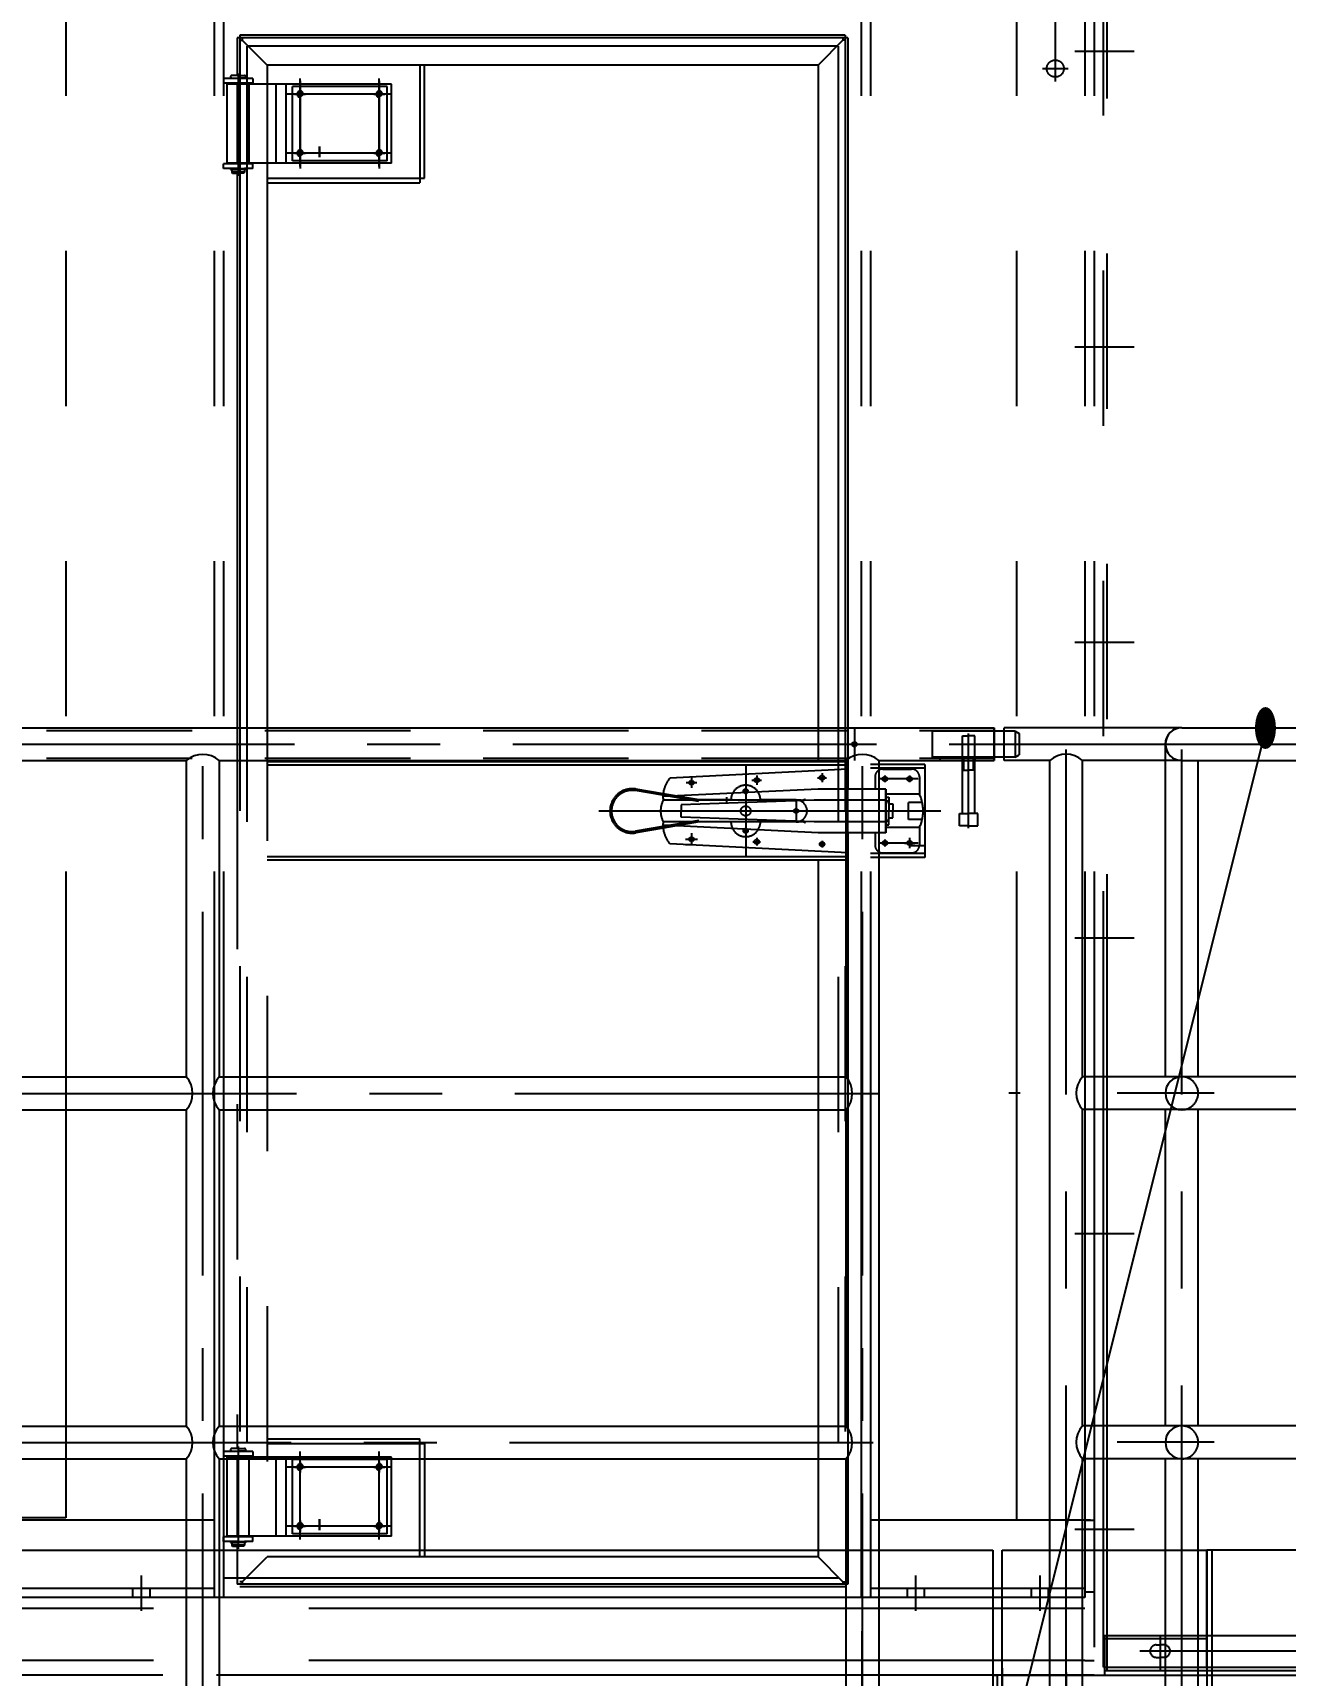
# Model space of a CAD drawing. Header units: millimetres. Extents: x 0 to 21000, y -574 to 14850.
# Drawn here: x 5539 to 7153, y 5323 to 7440 of the extents above; entities that cross this region are included whole.
import ezdxf
from ezdxf.enums import TextEntityAlignment as Align

# ---------------------------------------------------------------- set-up
doc = ezdxf.new("R2010")
doc.units = ezdxf.units.MM
doc.header["$LTSCALE"] = 500
for name, pattern in [('F', [0.75, 0.5, -0.25]), ('G', [2, 1.25, -0.25, 0.25, -0.25]), ('K', [2.5, 1.25, -0.25, 0.25, -0.25, 0.25, -0.25])]:
    doc.linetypes.add(name, pattern=pattern)
for name, color, linetype in [('01', 7, 'Continuous'), ('02', 1, 'Continuous'), ('04', 2, 'F'), ('05', 4, 'G'), ('07', 6, 'K')]:
    doc.layers.add(name, color=color, linetype=linetype)
doc.styles.get("Standard").update_dxf_attribs({"font": 'isocp', "width": 0.707, "bigfont": 'intecad.shx'})

# ---------------------------------------------------------------- blocks, each defined once
blk = doc.blocks.new('addfqerasdfda')
at = {"layer": '01', "color": 7, "linetype": 'Continuous'}
for p, q in [((5055.1, 2942.9), (7091.1, 2942.9)), ((7091.1, 2942.9), (7091.1, 2485.9)), ((7091.1, 2942.9), (7091.1, 2499.9)), ((7097.1, 2781.9), (7097.1, 2499.9))]:
    blk.add_line(p, q, dxfattribs=at)
at = {"layer": '01'}
blk.add_line((7091.1, 2781.9), (7097.1, 2781.9), dxfattribs=at)
at = {"layer": '04', "color": 2, "linetype": 'F'}
blk.add_line((7091.1, 2781.9), (5055.1, 2781.9), dxfattribs=at)
at = {"layer": '05', "color": 4, "linetype": 'G'}
for p, q in [((6073.1, 2515.5), (6073.1, 2838.6)), ((6923.1, 2515.5), (6923.1, 2838.6))]:
    blk.add_line(p, q, dxfattribs=at)
blk = doc.blocks.new('qr789a1dfqw851adfqeqr')
blk.add_line((8297.5, 2496.2), (8297.5, 2205.2))
at = {"layer": '01', "color": 7, "linetype": 'Continuous'}
for p, q in [((8297.5, 2191.2), (8297.5, 2648.2)), ((8297.5, 2648.2), (8561.5, 2648.2)), ((8561.5, 2648.2), (8561.5, 2191.2)), ((8561.5, 2495.8), (8561.5, 2648.2)), ((8567.8, 2648.2), (8561.5, 2648.2)), ((9520.3, 2648.2), (8567.8, 2648.2)), ((8567.8, 2648.2), (8567.8, 2191.2))]:
    blk.add_line(p, q, dxfattribs=at)
at = {"layer": '04'}
blk.add_line((8297.5, 2487.2), (11223.5, 2487.2), dxfattribs=at)
at = {"layer": '05', "color": 4, "linetype": 'G'}
blk.add_line((8380, 2490.7), (8380, 2284.5), dxfattribs=at)
blk = doc.blocks.new('qr7613afqwerq')
at = {"layer": '01'}
blk.add_blockref('qr789a1dfqw851adfqeqr', (-1509.7, 2835.8), dxfattribs=at)
blk = doc.blocks.new('H')
at = {"layer": '07', "color": 6, "linetype": 'K', "ltscale": 1.6}
for p, q in [((12370.2, 24021.5), (12370.2, 21188.5)), ((12561.2, 24021.5), (12561.2, 21085.5)), ((12573.2, 24021.5), (12573.2, 21085.5)), ((13395.2, 24021.5), (13395.2, 21085.5)), ((13407.2, 24021.5), (13407.2, 21085.5)), ((13595.2, 24021.5), (13595.2, 21185.5)), ((13683.2, 24021.5), (13683.2, 21185.5)), ((13695.2, 24021.5), (13695.2, 20985.5)), ((13707.2, 20996), (13707.2, 24018)), ((13711.7, 24018), (13711.7, 21036.5)), ((13645.2, 23885.1), (13645.2, 23073.1)), ((12594.5, 23099.5), (12594.5, 21099.5)), ((13374.5, 23099.5), (12594.5, 23099.5)), ((13374.5, 23099.5), (13374.5, 21099.5)), ((12591, 23096), (12591, 23047.5)), ((13378, 23096), (12591, 23096)), ((12594.5, 23093), (12597.5, 23093)), ((12597.5, 23096), (12597.5, 23093)), ((12629.5, 23061), (12597.5, 23093)), ((12603.2, 23085.5), (12603.2, 21085.5)), ((13365.2, 23085.5), (12603.2, 23085.5)), ((13371.5, 23093), (13339.5, 23061)), ((13365.2, 23085.5), (13365.2, 21085.5)), ((13371.5, 23096), (13371.5, 23093)), ((13374.5, 23093), (13371.5, 23093)), ((13378, 23096), (13378, 22127.7)), ((13747, 23078.5), (13670.2, 23078.5)), ((13339.7, 23061), (12629.3, 23061)), ((12629.5, 23061), (12629.5, 21138)), ((12826.5, 23061), (12826.5, 22909)), ((12832.5, 22915), (12832.5, 23061)), ((13339.5, 23061), (13339.5, 22163)), ((13628.6, 23056.5), (13661.8, 23056.5)), ((13645.2, 23073.1), (13645.2, 23039.9)), ((12611.2, 23043.5), (12573.2, 23043.5)), ((12573.2, 23043.5), (12573.2, 23037.5)), ((12611.2, 23037.5), (12573.2, 23037.5)), ((12790, 23036.5), (12578.2, 23036.5)), ((12578.2, 22934.5), (12578.2, 23036.5)), ((12592.2, 23047.5), (12583.9, 23047.5)), ((12584, 23044), (12592.2, 23044)), ((12584.2, 23036.5), (12584.2, 23037.5)), ((12591, 23036.5), (12591, 22934.5)), ((12592.2, 23050), (12592.2, 22918.3)), ((12592.2, 23047.5), (12600.4, 23047.5)), ((12600.4, 23044), (12592.2, 23044)), ((12600.2, 23036.5), (12600.2, 23037.5)), ((12606.2, 22934.5), (12606.2, 23036.5)), ((12607.2, 23037.5), (12607.2, 23036.5)), ((12611.2, 23043.5), (12611.2, 23037.5)), ((12641.3, 22934.5), (12641.3, 23036.5)), ((12653.9, 22934.5), (12653.9, 23036.5)), ((12662, 22937.5), (12662, 23033.5)), ((12784, 23033.5), (12662, 23033.5)), ((12662, 22937.5), (12662, 23033.5)), ((12784, 23033.5), (12662, 23033.5)), ((12672, 22930.3), (12672, 23043.5)), ((12672, 23040.8), (12672, 22927.5)), ((12774, 22930.3), (12774, 23043.5)), ((12774, 23040.8), (12774, 22927.5)), ((12784, 22937.5), (12784, 23033.5)), ((12784, 22937.5), (12784, 23033.5)), ((12790, 22934.5), (12790, 23036.5)), ((12789.3, 23023.5), (12654.9, 23023.5)), ((12789.3, 23023.5), (12654.9, 23023.5)), ((12665, 23023.5), (12679, 23023.5)), ((12665, 23023.5), (12679, 23023.5)), ((12672, 23030.5), (12672, 23016.5)), ((12672, 23030.5), (12672, 23016.5)), ((12767, 23023.5), (12781, 23023.5)), ((12767, 23023.5), (12781, 23023.5)), ((12774, 23030.5), (12774, 23016.5)), ((12774, 23030.5), (12774, 23016.5)), ((12672, 22954.5), (12672, 22940.5)), ((12672, 22940.5), (12672, 22954.5)), ((12696.9, 22942.2), (12696.9, 22956.2)), ((12696.9, 22956.2), (12696.9, 22942.2)), ((12774, 22940.5), (12774, 22954.5)), ((12774, 22954.5), (12774, 22940.5)), ((12774, 22940.5), (12774, 22954.5)), ((12774, 22954.5), (12774, 22940.5)), ((12611.2, 22933.5), (12573.2, 22933.5)), ((12573.2, 22927.5), (12573.2, 22933.5)), ((12584.2, 22927.5), (12573.2, 22927.5)), ((12790, 22934.5), (12578.2, 22934.5)), ((12582.5, 22927.5), (12582.5, 22926.5)), ((12592.2, 22927.5), (12582.5, 22927.5)), ((12584.8, 22927.5), (12584.8, 22926.5)), ((12592.2, 22927.5), (12601.9, 22927.5)), ((12599.5, 22927.5), (12599.5, 22926.5)), ((12611.2, 22927.5), (12600.2, 22927.5)), ((12601.9, 22927.5), (12601.9, 22926.5)), ((12607.2, 22934.5), (12607.2, 22933.5)), ((12611.2, 22927.5), (12611.2, 22933.5)), ((12789.3, 22947.5), (12654.9, 22947.5)), ((12789.3, 22947.5), (12654.9, 22947.5)), ((12784, 22937.5), (12662, 22937.5)), ((12784, 22937.5), (12662, 22937.5)), ((12665, 22947.5), (12679, 22947.5)), ((12665, 22947.5), (12679, 22947.5)), ((12767, 22947.5), (12781, 22947.5)), ((12767, 22947.5), (12781, 22947.5)), ((12767, 22947.5), (12781, 22947.5)), ((12582.5, 22926.5), (12592.2, 22926.5)), ((12584.2, 22926.5), (12584.2, 22923)), ((12584.2, 22923), (12585.1, 22921.5)), ((12600.2, 22923), (12584.2, 22923)), ((12585.1, 22921.5), (12592.2, 22921.5)), ((12591, 22921.5), (12591, 21277.7)), ((12601.9, 22926.5), (12592.2, 22926.5)), ((12599.3, 22921.5), (12592.2, 22921.5)), ((12600.2, 22923), (12599.3, 22921.5)), ((12600.2, 22926.5), (12600.2, 22923)), ((12629.5, 22915), (12832.5, 22915)), ((12629.5, 22909), (12826.5, 22909)), ((13747, 22697.5), (13670.2, 22697.5)), ((13747, 22316.5), (13670.2, 22316.5)), ((13374.5, 22163), (12629.5, 22163)), ((13374.5, 22158.5), (12629.5, 22158.5)), ((13378, 22153.5), (13148.5, 22141.9)), ((13246.2, 22158.5), (13246.2, 22040.5)), ((13260.5, 22145.4), (13260.5, 22133.1)), ((13344.6, 22148.2), (13344.6, 22136.6)), ((13378, 22153.5), (13378, 22127.7)), ((13378, 22127.7), (13378, 22153.5)), ((13477.2, 22159.5), (13407.2, 22159.5)), ((13477.2, 22154.5), (13407.2, 22154.5)), ((13422.9, 22153.5), (13460.1, 22153.5)), ((13425.6, 22145.2), (13425.6, 22136.5)), ((13457.4, 22145.2), (13457.4, 22136.5)), ((13477.2, 22159.5), (13477.2, 22039.5)), ((13139.5, 22119.7), (13104.4, 22125.7)), ((13139.9, 22121.6), (13104.7, 22127.7)), ((13339.7, 22127.7), (13140.5, 22118.1)), ((13169.7, 22136), (13183.1, 22136)), ((13170.4, 22136), (13182.4, 22136)), ((13176.4, 22142.8), (13176.4, 22129.3)), ((13176.4, 22142), (13176.4, 22130)), ((13242.8, 22125), (13249.6, 22125)), ((13246.2, 22128.5), (13246.2, 22121.6)), ((13254.3, 22139.2), (13266.6, 22139.2)), ((13338.8, 22142.4), (13350.4, 22142.4)), ((13426.7, 22127.7), (13339.7, 22127.7)), ((13378, 22071.4), (13378, 22127.7)), ((13412.9, 22143.5), (13412.9, 22127.7)), ((13468.3, 22140.8), (13419.4, 22140.8)), ((13421.2, 22140.8), (13429.9, 22140.8)), ((13426.7, 22127.7), (13426.7, 22071.4)), ((13426.7, 22071.4), (13426.7, 22127.7)), ((13453, 22140.8), (13461.7, 22140.8)), ((13470.1, 22143.5), (13470.1, 22121)), ((13185.7, 22111.7), (13139.5, 22119.7)), ((13186.1, 22113.7), (13139.9, 22121.6)), ((13317.5, 22113.4), (13139.9, 22113.4)), ((13334.6, 22113.5), (13163, 22107.4)), ((13163, 22107.4), (13163, 22099.5)), ((13227.2, 22113.7), (13186.1, 22113.7)), ((13221.5, 22117.4), (13221.5, 22110.8)), ((13246.2, 22112.8), (13246.2, 22045.5)), ((13311.2, 22113.7), (13265.1, 22113.7)), ((13311.2, 22112.8), (13311.2, 22086.3)), ((13426.7, 22113.5), (13334.6, 22113.5)), ((13470.1, 22121), (13426.7, 22121)), ((13426.7, 22117.5), (13430.7, 22117.5)), ((13430.7, 22117.5), (13430.7, 22099.5)), ((13430.7, 22108.5), (13435.7, 22108.5)), ((13435.7, 22108.5), (13435.7, 22099.5)), ((13473.7, 22110.6), (13456.2, 22110.6)), ((13456.2, 22088.5), (13456.2, 22110.6)), ((13057.1, 22099.5), (13497.8, 22099.5)), ((13185.7, 22087.4), (13139.5, 22079.4)), ((13317.5, 22085.7), (13139.9, 22085.7)), ((13186.1, 22085.4), (13139.9, 22077.4)), ((13339.7, 22071.4), (13140.5, 22081)), ((13163, 22091.7), (13163, 22099.5)), ((13334.6, 22085.5), (13163, 22091.7)), ((13227.2, 22085.4), (13186.1, 22085.4)), ((13233, 22099.5), (13259.4, 22099.5)), ((13311.2, 22085.4), (13265.1, 22085.4)), ((13426.7, 22085.5), (13334.6, 22085.5)), ((13426.7, 22081.6), (13430.7, 22081.6)), ((13430.7, 22081.6), (13430.7, 22099.5)), ((13430.7, 22090.6), (13435.7, 22090.6)), ((13435.7, 22090.6), (13435.7, 22099.5)), ((13473.7, 22088.5), (13456.2, 22088.5)), ((13139.5, 22079.4), (13104.4, 22073.4)), ((13139.9, 22077.4), (13104.7, 22071.4)), ((13168.7, 22063), (13184.1, 22063)), ((13176.4, 22070.8), (13176.4, 22055.3)), ((13242.8, 22074), (13249.6, 22074)), ((13246.2, 22070.6), (13246.2, 22077.5)), ((13255.5, 22059.8), (13265.5, 22059.8)), ((13260.5, 22064.8), (13260.5, 22054.9)), ((13426.7, 22071.4), (13339.7, 22071.4)), ((13344.6, 22060.9), (13344.6, 22052.5)), ((13378, 22071.4), (13378, 22045.5)), ((13378, 22045.5), (13378, 22071.4)), ((13378, 22071.4), (13378, 21103)), ((13412.9, 22071.4), (13412.9, 22055.5)), ((13425.6, 22062.6), (13425.6, 22053.9)), ((13470.1, 22078.1), (13426.7, 22078.1)), ((13457.4, 22064.9), (13457.4, 22051.6)), ((13470.1, 22078.1), (13470.1, 22055.5)), ((13374.5, 22040.5), (12629.5, 22040.5)), ((13378, 22045.5), (13148.5, 22057.2)), ((13176.4, 22055.8), (13168.7, 22055.8)), ((13340.4, 22056.7), (13348.8, 22056.7)), ((13477.2, 22044.5), (13407.2, 22044.5)), ((13477.2, 22039.5), (13407.2, 22039.5)), ((13468.3, 22058.2), (13419.4, 22058.2)), ((13421.2, 22058.2), (13429.9, 22058.2)), ((13422.9, 22045.5), (13460.1, 22045.5)), ((13450.7, 22058.2), (13464.1, 22058.2)), ((13457.4, 22055.2), (13477.2, 22055.2)), ((13374.5, 22036), (12629.5, 22036)), ((13339.5, 22036), (13339.5, 21138)), ((13747, 21935.5), (13670.2, 21935.5)), ((13747, 21554.5), (13670.2, 21554.5)), ((12592.2, 21277.7), (12583.9, 21277.7)), ((12592.2, 21280.1), (12592.2, 21148.5)), ((12592.2, 21277.7), (12600.4, 21277.7)), ((12629.5, 21290), (12826.5, 21290)), ((12629.5, 21284), (12832.5, 21284)), ((12826.5, 21138), (12826.5, 21290)), ((12832.5, 21284), (12832.5, 21138)), ((12611.2, 21273.7), (12573.2, 21273.7)), ((12573.2, 21273.7), (12573.2, 21267.7)), ((12611.2, 21267.7), (12573.2, 21267.7)), ((12790, 21266.7), (12578.2, 21266.7)), ((12578.2, 21164.7), (12578.2, 21266.7)), ((12584, 21274.2), (12592.2, 21274.2)), ((12584.2, 21266.7), (12584.2, 21267.7)), ((12591, 21266.7), (12591, 21164.7)), ((12600.4, 21274.2), (12592.2, 21274.2)), ((12600.2, 21266.7), (12600.2, 21267.7)), ((12606.2, 21164.7), (12606.2, 21266.7)), ((12607.2, 21267.7), (12607.2, 21266.7)), ((12611.2, 21273.7), (12611.2, 21267.7)), ((12641.3, 21164.7), (12641.3, 21266.7)), ((12653.9, 21164.7), (12653.9, 21266.7)), ((12662, 21167.7), (12662, 21263.7)), ((12784, 21263.7), (12662, 21263.7)), ((12662.1, 21167.7), (12662.1, 21263.7)), ((12784.1, 21263.7), (12662.1, 21263.7)), ((12672, 21160.4), (12672, 21273.7)), ((12672, 21260.7), (12672, 21246.7)), ((12672.1, 21160.4), (12672.1, 21273.7)), ((12672.1, 21260.7), (12672.1, 21246.7)), ((12774, 21160.4), (12774, 21273.7)), ((12774, 21260.7), (12774, 21246.7)), ((12774.1, 21160.4), (12774.1, 21273.7)), ((12774.1, 21260.7), (12774.1, 21246.7)), ((12784, 21167.7), (12784, 21263.7)), ((12784.1, 21167.7), (12784.1, 21263.7)), ((12790, 21164.7), (12790, 21266.7)), ((12789.3, 21253.7), (12654.9, 21253.7)), ((12789.4, 21253.7), (12655, 21253.7)), ((12665, 21253.7), (12679, 21253.7)), ((12665.1, 21253.7), (12679.1, 21253.7)), ((12767, 21253.7), (12781, 21253.7)), ((12767.1, 21253.7), (12781.1, 21253.7)), ((12561.2, 21185.5), (10910.5, 21185.5)), ((12370.2, 21188.5), (12270.2, 21188.5)), ((12789.3, 21177.7), (12654.9, 21177.7)), ((12789.4, 21177.7), (12655, 21177.7)), ((12665, 21177.7), (12679, 21177.7)), ((12665.1, 21177.7), (12679.1, 21177.7)), ((12672.1, 21184.7), (12672.1, 21170.7)), ((12672.1, 21170.7), (12672.1, 21184.7)), ((12696.9, 21172.4), (12696.9, 21186.4)), ((12696.9, 21186.4), (12696.9, 21172.4)), ((12767, 21177.7), (12781, 21177.7)), ((12767, 21177.7), (12781, 21177.7)), ((12767.1, 21177.7), (12781.1, 21177.7)), ((12767.1, 21177.7), (12781.1, 21177.7)), ((12774, 21170.7), (12774, 21184.7)), ((12774, 21184.7), (12774, 21170.7)), ((12774.1, 21184.7), (12774.1, 21170.7)), ((12774.1, 21170.7), (12774.1, 21184.7)), ((13690.7, 21185.5), (13407.2, 21185.5)), ((13747, 21173.5), (13670.2, 21173.5)), ((13683.2, 21185.5), (13683.2, 21085.5)), ((13683.2, 21185.5), (13695.2, 21185.5)), ((12611.2, 21163.7), (12573.2, 21163.7)), ((12573.2, 21157.7), (12573.2, 21163.7)), ((12584.2, 21157.7), (12573.2, 21157.7)), ((12790, 21164.7), (12578.2, 21164.7)), ((12582.5, 21157.7), (12582.5, 21156.7)), ((12592.2, 21157.7), (12582.5, 21157.7)), ((12582.5, 21156.7), (12592.2, 21156.7)), ((12584.2, 21156.7), (12584.2, 21153.2)), ((12584.2, 21153.2), (12585.1, 21151.7)), ((12600.2, 21153.2), (12584.2, 21153.2)), ((12584.8, 21157.7), (12584.8, 21156.7)), ((12585.1, 21151.7), (12592.2, 21151.7)), ((12591, 21151.7), (12591, 21103)), ((12592.2, 21157.7), (12601.9, 21157.7)), ((12601.9, 21156.7), (12592.2, 21156.7)), ((12599.3, 21151.7), (12592.2, 21151.7)), ((12600.2, 21153.2), (12599.3, 21151.7)), ((12599.5, 21157.7), (12599.5, 21156.7)), ((12611.2, 21157.7), (12600.2, 21157.7)), ((12600.2, 21156.7), (12600.2, 21153.2)), ((12601.9, 21157.7), (12601.9, 21156.7)), ((12607.2, 21164.7), (12607.2, 21163.7)), ((12611.2, 21157.7), (12611.2, 21163.7)), ((12784, 21167.7), (12662, 21167.7)), ((12784.1, 21167.7), (12662.1, 21167.7)), ((12597.5, 21106), (12629.5, 21138)), ((13339.5, 21138), (12629.5, 21138)), ((13371.5, 21106), (13339.5, 21138)), ((12467.2, 21114.1), (12467.2, 21068.4)), ((13365.2, 21110.5), (12573.2, 21110.5)), ((13465.2, 21114.1), (13465.2, 21068.4)), ((13625.2, 21114.1), (13625.2, 21068.4)), ((9955.5, 21097.5), (12561.2, 21097.5)), ((12603.2, 21085.5), (9955.5, 21085.5)), ((12456.2, 21097.5), (12456.2, 21085.5)), ((12478.2, 21097.5), (12478.2, 21085.5)), ((13378, 21103), (12591, 21103)), ((12597.5, 21106), (12594.5, 21106)), ((13374.5, 21099.5), (12594.5, 21099.5)), ((12597.5, 21106), (12597.5, 21103)), ((13365.2, 21085.5), (12603.2, 21085.5)), ((13683.2, 21085.5), (13365.2, 21085.5)), ((13371.5, 21106), (13374.5, 21106)), ((13371.5, 21106), (13371.5, 21103)), ((13407.2, 21097.5), (13683.2, 21097.5)), ((13454.2, 21097.5), (13454.2, 21085.5)), ((13476.2, 21097.5), (13476.2, 21085.5)), ((13614.2, 21097.5), (13614.2, 21085.5)), ((13636.2, 21097.5), (13636.2, 21085.5)), ((13695.2, 21092.5), (13683.2, 21092.5)), ((13683.2, 21071.5), (9955.5, 21071.5)), ((13708.7, 21036.5), (16210.7, 21036.5)), ((13708.7, 21036.5), (13708.7, 20996)), ((19439.7, 21032.5), (13708.7, 21032.5)), ((13711.7, 21036.5), (13711.7, 20991.5)), ((13775.2, 21024.5), (13780.2, 21024.5)), ((13780.2, 21036.4), (13780.2, 20990.8)), ((13785.2, 21024.5), (13780.2, 21024.5)), ((13683.2, 21004.5), (9960.5, 21004.5)), ((13683.2, 21004.5), (13695.2, 21004.5)), ((14494.1, 21016.5), (13754.3, 21016.5)), ((13775.2, 21008.5), (13780.2, 21008.5)), ((13785.2, 21008.5), (13780.2, 21008.5)), ((13695.2, 20985.5), (9955.5, 20985.5)), ((13707.2, 20996), (13711.7, 20996)), ((13708.7, 20996), (13708.7, 20985.5)), ((13708.7, 20991.5), (14535.7, 20991.5)), ((13708.7, 20985.5), (14535.7, 20985.5)), ((13711.7, 20996), (14532.7, 20996)), ((13711.7, 20996), (13711.7, 20991.5))]:
    blk.add_line(p, q, dxfattribs=at)
for centre, radius in [((13645.2, 23056.5), 11), ((12672, 23023.5), 3), ((12672, 23023.5), 3), ((12774, 23023.5), 3), ((12774, 23023.5), 3), ((12672, 22947.5), 3), ((12672, 22947.5), 3), ((12774, 22947.5), 3), ((12774, 22947.5), 3), ((13344.6, 22142.4), 3), ((13425.6, 22140.8), 3), ((13457.4, 22140.8), 3), ((13176.4, 22136), 3), ((13246.2, 22125), 3), ((13260.5, 22139.2), 3), ((13246.2, 22099.5), 6.35), ((13311.2, 22099.5), 2.8), ((13176.4, 22063), 3), ((13246.2, 22074), 3), ((13260.5, 22059.8), 3), ((13344.6, 22056.7), 3), ((13425.6, 22058.2), 3), ((13457.4, 22058.2), 3), ((12672, 21253.7), 3), ((12672.1, 21253.7), 3), ((12774, 21253.7), 3), ((12774.1, 21253.7), 3), ((12672, 21177.7), 3), ((12672.1, 21177.7), 3), ((12774, 21177.7), 3), ((12774.1, 21177.7), 3)]:
    blk.add_circle(centre, radius, dxfattribs=at)
for centre, radius, start, end in [((12583.9, 23045.8), 1.75, 90, 271.2224), ((12583.7, 23043.5), 0.5, 0, 90), ((12600.7, 23043.5), 0.5, 90, 180), ((12600.4, 23045.8), 1.75, 270, 88.7777), ((12672, 23023.5), 4, 10, 280), ((12672, 23023.5), 4, 10, 280), ((12774, 23023.5), 4, 10, 280), ((12774, 23023.5), 4, 10, 280), ((12672, 22947.5), 4, 10, 280), ((12672, 22947.5), 4, 10, 280), ((12774, 22947.5), 4, 10, 280), ((12774, 22947.5), 4, 10, 280), ((13422.9, 22143.5), 10, 90, 180), ((13460.1, 22143.5), 10, 0, 90), ((13099.9, 22099.5), 28.6, 80.2166, 279.7834), ((13099.9, 22099.5), 26.6, 80.2166, 279.7834), ((13177.3, 22117.6), 37.7, 139.8995, 186.4582), ((13246.2, 22113.7), 19, 0, 180), ((13168.1, 22099.5), 31.5, 153.8738, 206.1262), ((13311.2, 22099.5), 14.1, 270, 90), ((13317.5, 22123.4), 10, 270, 306.5182), ((13424.9, 22108), 5.86, 5.5664, 72.0026), ((13424.4, 22099.5), 50.5, 334.8152, 25.1848), ((13177.3, 22081.4), 37.7, 173.5418, 220.1005), ((13246.2, 22085.4), 19, 180, 0), ((13317.5, 22075.7), 10, 53.4818, 90), ((13424.9, 22091.1), 5.86, 287.9974, 354.4336), ((13422.9, 22055.5), 10, 180, 270), ((13460.1, 22055.5), 10, 270, 0), ((12583.9, 21275.9), 1.75, 90, 271.2224), ((12600.4, 21275.9), 1.75, 270, 88.7777), ((12583.7, 21273.7), 0.5, 0, 90), ((12600.7, 21273.7), 0.5, 90, 180), ((12672, 21253.7), 4, 10, 280), ((12672.1, 21253.7), 4, 10, 280), ((12774, 21253.7), 4, 10, 280), ((12774.1, 21253.7), 4, 10, 280), ((12672, 21177.7), 4, 10, 280), ((12672.1, 21177.7), 4, 10, 280), ((12774, 21177.7), 4, 10, 280), ((12774.1, 21177.7), 4, 10, 280), ((13775.2, 21016.5), 8, 90, 270), ((13785.2, 21016.5), 8, 270, 90)]:
    blk.add_arc(centre, radius, start, end, dxfattribs=at)
blk = doc.blocks.new('adf1324q56qer798')
at = {"ltscale": 0.75}
for p, q in [((-1748, 6610.9), (-1748, 6653.2)), ((-1721, 6648.8), (-1748, 6648.8)), ((-1721, 6648.8), (-1716, 6645.9)), ((-3596.9, 6610.9), (-2789.2, 6610.9)), ((-2746.9, 6610.9), (-1939.2, 6610.9)), ((-1896.9, 6610.9), (-1748, 6610.9)), ((-1721, 6615.3), (-1748, 6615.3)), ((-1721, 6615.3), (-1716, 6618.2))]:
    blk.add_line(p, q, dxfattribs=at)
blk.add_circle((-1928, 6632), 3, dxfattribs=at)
at = {"layer": '01', "color": 7, "linetype": 'Continuous', "ltscale": 0.75}
for p, q in [((-3824.2, 6653.2), (-1748, 6653.2)), ((-1928, 6653.2), (-1928, 6610.9)), ((-1928, 6653.2), (-1928, 6610.9)), ((-1748, 6653.2), (-1748, 6610.9)), ((-1721, 6648.8), (-1721, 6615.3)), ((-1716, 6645.9), (-1716, 6618.2)), ((-2789.2, 6610.9), (-2789.2, 6203.2)), ((-2746.9, 6610.9), (-2746.9, 6203.2)), ((-1939.2, 6610.9), (-1939.2, 6203.2)), ((-1896.9, 6610.9), (-1896.9, 6203.2)), ((-1818, 6614.1), (-1818, 6610.9)), ((-1773, 6614.1), (-1773, 6610.9)), ((-3596.9, 6203.2), (-2789.2, 6203.2)), ((-2746.9, 6203.2), (-1939.2, 6203.2)), ((-1896.9, 6203.2), (-1896.9, 5753.2)), ((-3596.9, 6160.9), (-2789.2, 6160.9)), ((-2789.2, 6160.9), (-2789.2, 5753.2)), ((-2746.9, 6160.9), (-2746.9, 5753.2)), ((-2746.9, 6160.9), (-1939.2, 6160.9)), ((-1939.2, 6160.9), (-1939.2, 5753.2)), ((-3596.9, 5753.2), (-2789.2, 5753.2)), ((-2746.9, 5753.2), (-1939.2, 5753.2)), ((-1896.9, 5753.2), (-1896.9, 5215.2)), ((-3596.9, 5710.9), (-2789.2, 5710.9)), ((-2789.2, 5710.9), (-2789.2, 5215.2)), ((-2746.9, 5710.9), (-2746.9, 5215.2)), ((-2746.9, 5710.9), (-1939.2, 5710.9)), ((-1939.2, 5710.9), (-1939.2, 5215.2))]:
    blk.add_line(p, q, dxfattribs=at)
at = {"layer": '01', "ltscale": 0.75}
for p, q in [((-1789, 6542.8), (-1789, 6615.3)), ((-1773, 6542.8), (-1773, 6615.3)), ((-1789, 6598.8), (-1781, 6598.8)), ((-1773, 6598.8), (-1781, 6598.8)), ((-1793, 6526.8), (-1793, 6542.8)), ((-1793, 6542.8), (-1781, 6542.8)), ((-1769, 6542.8), (-1781, 6542.8)), ((-1769, 6526.8), (-1769, 6542.8)), ((-1781, 6526.8), (-1793, 6526.8)), ((-1781, 6526.8), (-1769, 6526.8))]:
    blk.add_line(p, q, dxfattribs=at)
at = {"layer": '01', "color": 7, "linetype": 'Continuous', "ltscale": 0.75}
for centre, start, end in [((-2768, 6587.5), 47.8524, 132.1476), ((-1918, 6587.5), 47.8524, 132.1476), ((-2812.5, 6182), 317.8524, 42.1476), ((-2723.5, 6182), 137.8524, 222.1476), ((-1962.5, 6182), 317.8524, 42.1476), ((-2812.5, 5732), 317.8524, 42.1476), ((-2723.5, 5732), 137.8524, 222.1476), ((-1962.5, 5732), 317.8524, 42.1476)]:
    blk.add_arc(centre, 31.5, start, end, dxfattribs=at)
at = {"layer": '02', "ltscale": 0.75}
for p, q in [((-1787.4, 6598.8), (-1787.4, 6615.3)), ((-1774.6, 6598.8), (-1774.6, 6615.3))]:
    blk.add_line(p, q, dxfattribs=at)
at = {"layer": '04', "color": 2, "linetype": 'F', "ltscale": 0.75}
for p, q in [((-3812.9, 6649.9), (-1748, 6649.9)), ((-1748, 6648.8), (-1828, 6648.8)), ((-1828, 6648.8), (-1828, 6615.3)), ((-1789, 6615.3), (-1789, 6642.8)), ((-1789, 6642.8), (-1781, 6642.8)), ((-1773, 6642.8), (-1781, 6642.8)), ((-1773, 6615.3), (-1773, 6642.8)), ((-3812.9, 6614.1), (-1748, 6614.1)), ((-1748, 6615.3), (-1828, 6615.3))]:
    blk.add_line(p, q, dxfattribs=at)
at = {"layer": '05', "color": 4, "linetype": 'G', "ltscale": 0.75}
for p, q in [((-2768, 5197.3), (-2768, 6692.8)), ((-1918, 5197.3), (-1918, 6692.8)), ((-1748, 6653.2), (-1748, 6610.9)), ((-3868.4, 6632), (-1687, 6632)), ((-3865.8, 6182), (-1878.9, 6182)), ((-3872.7, 5732), (-1878.9, 5732))]:
    blk.add_line(p, q, dxfattribs=at)
at = {"layer": '05', "ltscale": 0.75}
blk.add_line((-1781, 6523.7), (-1781, 6645.8), dxfattribs=at)
blk = doc.blocks.new('3821-9')
for p, q in [((3405.2, 1123.6), (3405.2, 974.6)), ((3405.2, 1123.6), (3447.5, 1123.6)), ((3427.2, 1118.6), (3427.2, 1123.6)), ((3446.7, 1123.6), (3446.7, 1118.6)), ((3489.8, 1123.6), (3532.2, 1123.6)), ((3490.7, 1123.6), (3490.7, 1118.6)), ((3510.2, 1118.6), (3510.2, 1123.6)), ((3532.2, 1123.6), (3532.2, 974.6)), ((3405.2, 1118.6), (3447.5, 1118.6)), ((3489.8, 1118.6), (3532.2, 1118.6)), ((3405.2, 979.6), (3447.5, 979.6)), ((3405.2, 974.6), (3447.5, 974.6)), ((3427.2, 974.6), (3427.2, 979.6)), ((3446.7, 979.6), (3446.7, 974.6)), ((3489.8, 979.6), (3532.2, 979.6)), ((3489.8, 974.6), (3532.2, 974.6)), ((3490.7, 979.6), (3490.7, 974.6)), ((3510.2, 974.6), (3510.2, 979.6))]:
    blk.add_line(p, q)
for centre in [(3424.2, 1093.6), (3513.2, 1093.6), (3424.2, 1004.6), (3513.2, 1004.6)]:
    blk.add_circle(centre, 8)
at = {"layer": '05', "color": 4, "linetype": 'G'}
for p, q in [((3468.7, 1148.1), (3468.7, 960.7)), ((3424.2, 1112.4), (3424.2, 986.8)), ((3513.2, 1113.1), (3513.2, 985.5)), ((3408.3, 1093.6), (3526, 1093.6)), ((3408.6, 1004.6), (3524.6, 1004.6))]:
    blk.add_line(p, q, dxfattribs=at)
blk = doc.blocks.new('A$C0BAB5668')
for p, q in [((22, 149), (0, 149)), ((0, 149), (0, 144)), ((22, 144), (0, 144)), ((28, 11), (28, 138)), ((33, 11), (33, 138)), ((0, 5), (22, 5)), ((0, 5), (0, 0)), ((0, 0), (22, 0))]:
    blk.add_line(p, q)
for centre, radius, start, end in [((22, 138), 11, 0, 90), ((22, 138), 6, 0, 90), ((22, 11), 11, 270, 0), ((22, 11), 6, 270, 0)]:
    blk.add_arc(centre, radius, start, end)
at = {"layer": '05', "color": 4, "linetype": 'G'}
for p, q in [((39.6, 119), (17.7, 119)), ((40.1, 30), (17.7, 30))]:
    blk.add_line(p, q, dxfattribs=at)
blk = doc.blocks.new('asdf123456q78r9qer')
for p, q in [((-3185.2, 5734.7), (-3414.2, 5734.7)), ((-3206.3, 5284.7), (-3206.3, 5713.5)), ((-2366.1, 5692.4), (-2366.1, 5707)), ((-3355.3, 5692.4), (-3414.2, 5692.4)), ((-3355.3, 4296.7), (-3355.3, 5692.4)), ((-3185.2, 5692.4), (-3313, 5692.4)), ((-3313, 5284.7), (-3313, 5692.4)), ((-3164, 5284.7), (-3164, 5692.4)), ((-3015.3, 5284.7), (-3015.3, 5692.4)), ((-2973, 5284.7), (-2973, 5692.4)), ((-2387.3, 5284.7), (-2387.3, 5692.4)), ((-2345, 5284.7), (-2345, 5692.4)), ((-2104.2, 5531.8), (-2221.3, 5671.6)), ((-2136.7, 5504.5), (-2253.8, 5644.4)), ((-3015.3, 5284.7), (-3313, 5284.7)), ((-2387.3, 5284.7), (-2973, 5284.7)), ((-3015.3, 5242.4), (-3313, 5242.4)), ((-3313, 4834.7), (-3313, 5242.4)), ((-3206.3, 4834.7), (-3206.3, 5242.4)), ((-3164, 4834.7), (-3164, 5242.4)), ((-3015.3, 4834.7), (-3015.3, 5242.4)), ((-2973, 4834.7), (-2973, 5242.4)), ((-2387.3, 5242.4), (-2973, 5242.4)), ((-2387.3, 4296.7), (-2387.3, 5242.4)), ((-2345, 4296.7), (-2345, 5242.4)), ((-3015.3, 4834.7), (-3313, 4834.7)), ((-2387.3, 4834.7), (-2973, 4834.7)), ((-3313, 4296.7), (-3313, 4792.4)), ((-3015.3, 4792.4), (-3313, 4792.4)), ((-3206.3, 4296.7), (-3206.3, 4792.4)), ((-3164, 4469.5), (-3164, 4792.4)), ((-3015.3, 4296.7), (-3015.3, 4792.4)), ((-2973, 4296.7), (-2973, 4792.4)), ((-2387.3, 4792.4), (-2973, 4792.4)), ((-2428.2, 4469.5), (-2428.2, 4320.5)), ((-2387.3, 4469.5), (-2428.2, 4469.5)), ((-2388.2, 4469.5), (-2388.2, 4464.5)), ((-2213.2, 4469.5), (-2344.5, 4469.5)), ((-2344.2, 4469.5), (-2344.2, 4464.5)), ((-2235.2, 4464.5), (-2235.2, 4469.5)), ((-2213.2, 4469.5), (-2213.2, 4320.5)), ((-3164, 4325.5), (-3164, 4464.5)), ((-2387.3, 4464.5), (-2428.2, 4464.5)), ((-2213.2, 4464.5), (-2344.5, 4464.5)), ((-3164, 4296.7), (-3164, 4320.5)), ((-2387.3, 4325.5), (-2428.2, 4325.5)), ((-2387.3, 4320.5), (-2428.2, 4320.5)), ((-2388.2, 4325.5), (-2388.2, 4320.5)), ((-2213.2, 4325.5), (-2344.5, 4325.5)), ((-2213.2, 4320.5), (-2344.5, 4320.5)), ((-2344.2, 4325.5), (-2344.2, 4320.5)), ((-2235.2, 4320.5), (-2235.2, 4325.5))]:
    blk.add_line(p, q)
for centre in [(-2321.2, 4439.5), (-2232.2, 4439.5), (-2321.2, 4350.5), (-2232.2, 4350.5)]:
    blk.add_circle(centre, 8)
for centre, radius, start, end in [((-2356.4, 5558.5), 176.2, 39.6087, 90), ((-3334.2, 5669), 31.5, 47.8524, 132.1476), ((-2994.2, 5669), 31.5, 47.8524, 132.1476), ((-2366.2, 5669), 31.5, 47.8524, 132.1476), ((-2358.8, 5555.4), 137.7, 39.9716, 84.24), ((-2239.2, 5418.5), 176.2, 270, 40), ((-2239.2, 5418.5), 133.8, 270, 40), ((-3289.7, 5263.5), 31.5, 137.8524, 222.1476), ((-3185.2, 5263.5), 21.2, 90, 270), ((-3038.7, 5263.5), 31.5, 317.8524, 42.1476), ((-2949.7, 5263.5), 31.5, 137.8524, 222.1476), ((-2410.7, 5263.5), 31.5, 317.8524, 42.1476), ((-3289.7, 4813.5), 31.5, 137.8524, 222.1476), ((-3185.2, 4813.5), 21.2, 90, 270), ((-3038.7, 4813.5), 31.5, 317.8524, 42.1476), ((-2949.7, 4813.5), 31.5, 137.8524, 222.1476), ((-2410.7, 4813.5), 31.5, 317.8524, 42.1476)]:
    blk.add_arc(centre, radius, start, end)
at = {"layer": '01', "color": 7, "linetype": 'Continuous'}
for p, q in [((-3414.2, 5692.4), (-3414.2, 5734.7)), ((-3185.3, 5734.7), (-2356.4, 5734.7)), ((-2345.4, 5284.7), (-2239.2, 5284.7)), ((-2345.4, 5242.3), (-2239.2, 5242.3))]:
    blk.add_line(p, q, dxfattribs=at)
at = {"layer": '01'}
for p, q in [((-3185.2, 5734.7), (-2356.3, 5734.7)), ((-3185.2, 5692.4), (-3015.3, 5692.4)), ((-2973, 5692.4), (-2387.3, 5692.4)), ((-3355.3, 4296.7), (-3313, 4296.7)), ((-3206.3, 4296.7), (-3164, 4296.7)), ((-3015.3, 4296.7), (-2973, 4296.7)), ((-2387.3, 4296.7), (-2345, 4296.7))]:
    blk.add_line(p, q, dxfattribs=at)
at = {"layer": '01', "color": 7, "linetype": 'Continuous'}
for centre, radius, start, end in [((-3185.3, 5713.5), 21.2, 90.1352, 269.8648), ((-3185.2, 5713.5), 21.1, 90, 270), ((-2321.5, 5263.5), 32, 138.5617, 221.4383), ((-2321.5, 5263.5), 32, 138.442, 221.558)]:
    blk.add_arc(centre, radius, start, end, dxfattribs=at)
at = {"layer": '04', "color": 2, "linetype": 'F'}
for centre in [(-3185.2, 5263.5), (-3185.2, 4813.5)]:
    blk.add_arc(centre, 21.2, 270, 90, dxfattribs=at)
at = {"layer": '05'}
for p, q in [((-2356.4, 5775.3), (-2356.4, 5496.8)), ((-2239.2, 5466.1), (-2239.2, 5387.7)), ((-2366.2, 5230.3), (-2366.2, 5292.9)), ((-2366.2, 5230.3), (-2366.2, 5292.9)), ((-2366.2, 4780.3), (-2366.2, 4842.9))]:
    blk.add_line(p, q, dxfattribs=at)
at = {"layer": '05', "color": 4, "linetype": 'G'}
for p, q in [((-3465.5, 5713.5), (-2356.4, 5713.5)), ((-3334.2, 4261.7), (-3334.2, 5706.6)), ((-3185.2, 4261.7), (-3185.2, 5706.6)), ((-2994.2, 4261.7), (-2994.2, 5706.6)), ((-2366.2, 4261.7), (-2366.2, 5692.4)), ((-2120.4, 5518.1), (-2237.6, 5658)), ((-2383.6, 5558.5), (-2325, 5558.5)), ((-2287, 5418.5), (-2051.4, 5418.5)), ((-2393.4, 5263.5), (-3408.2, 5263.5)), ((-2393.5, 5263.5), (-2239.2, 5263.5)), ((-2393.4, 4813.5), (-3330.3, 4813.5)), ((-2276.7, 4494), (-2276.7, 4306.6)), ((-2321.2, 4459), (-2321.2, 4331.4)), ((-2232.2, 4458.3), (-2232.2, 4332.7)), ((-2216.3, 4439.5), (-2334, 4439.5)), ((-2216.6, 4350.5), (-2332.6, 4350.5))]:
    blk.add_line(p, q, dxfattribs=at)
for centre, start, end in [((-2356.4, 5558.5), 39.6087, 90), ((-2239.2, 5418.5), 0, 40), ((-2239.2, 5418.5), 270, 0)]:
    blk.add_arc(centre, 155, start, end, dxfattribs=at)
at = {"xscale": -1}
for p in [(134.5, 3345.9), (473.6, 3345.9)]:
    blk.add_blockref('3821-9', p, dxfattribs=at)
blk.add_blockref('A$C0BAB5668', (-3186.2, 4320.5))

msp = doc.modelspace()

# ---------------------------------------------------------------- linework, layer by layer
at = {"layer": '02', "ltscale": 2}
msp.add_line((7127.299, 6541.226), (6091.153, 2396.713), dxfattribs=at)

# ---------------------------------------------------------------- block references
at = {"layer": '01', "ltscale": 2}
for name, p in [('asdf123456q78r9qer', (10204.689, 809.57)), ('adf1324q56qer798', (8525.809, -109.103)), ('addfqerasdfda', (-315.345, 2540.991)), ('qr7613afqwerq', (0, 0))]:
    msp.add_blockref(name, p, dxfattribs=at)
at = {"layer": '04', "ltscale": 2}
msp.add_blockref('H', (-6788.729, -15662.601), dxfattribs=at)

# ---------------------------------------------------------------- texts
at = {"layer": '02', "ltscale": 2, "width": 0.605172}
msp.add_text('●', height=50, dxfattribs=at).set_placement((7112.299, 6516.226), (7142.299, 6516.226), align=Align.FIT)

doc.saveas('drawing.dxf')
